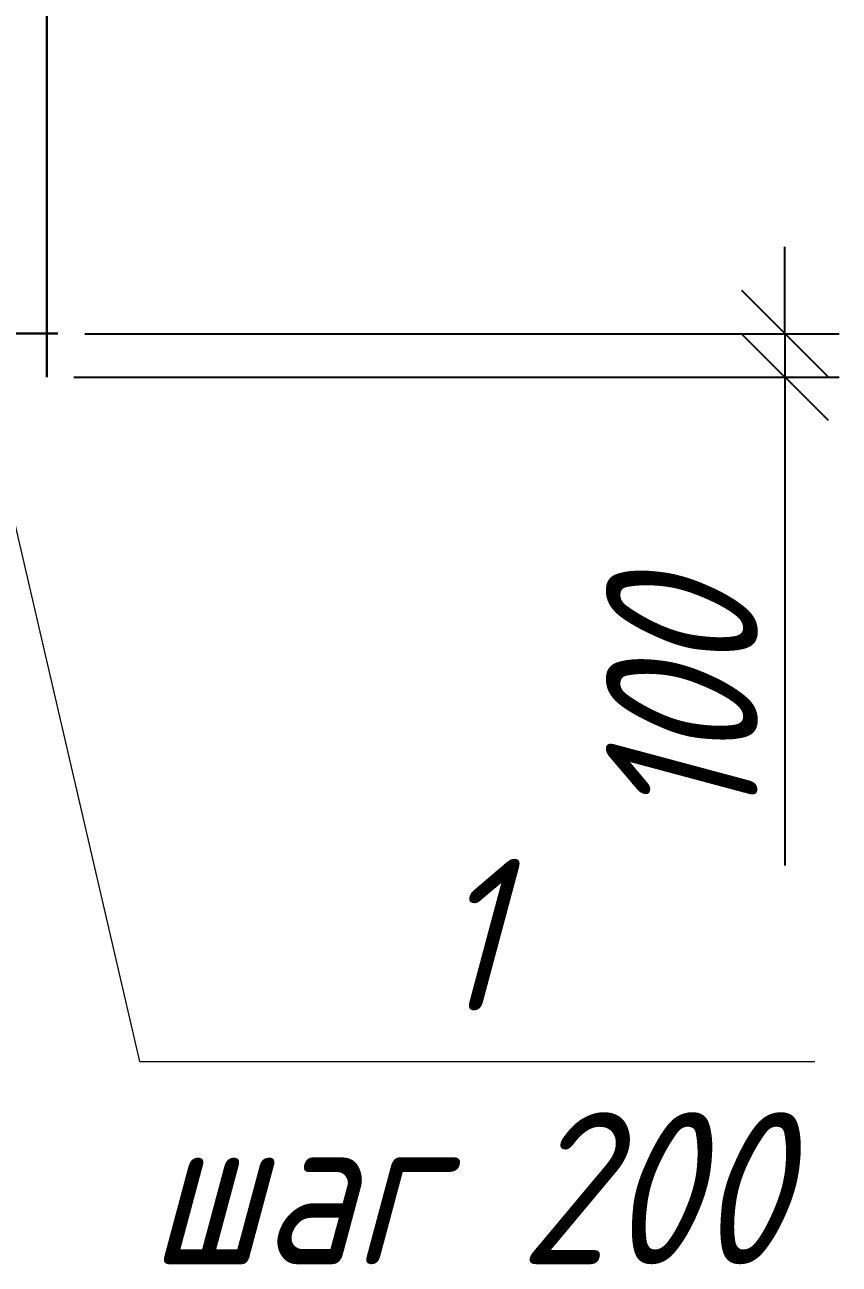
# Model space of a CAD drawing. Header units: millimetres. Extents: x -1004 to 900128, y -352756 to 107728.
# Drawn here: x 7262 to 9137, y -83951 to -81097 of the extents above; entities that cross this region are included whole.
import ezdxf

# ---------------------------------------------------------------- set-up
doc = ezdxf.new("R2010")
doc.units = ezdxf.units.MM
for name, color, linetype, lineweight in [('basic', 95, 'Continuous', 30), ('size', 45, 'Continuous', 20), ('text', 13, 'Continuous', 20), ('thin', 153, 'Continuous', 18)]:
    doc.layers.add(name, color=color, linetype=linetype, lineweight=lineweight)
doc.styles.add('Structures', font='isocpeur.ttf', dxfattribs={"width": 0.85, "oblique": 15})
doc.dimstyles.new('structures 3.5', dxfattribs={"dimtxt": 3.5, "dimasz": 2, "dimexe": 1.25, "dimexo": 0.625, "dimtad": 1, "dimtxsty": 'Structures', "dimblk": 'OBLIQUE', "dimcen": 2.5, "dimdle": 1.5, "dimadec": 0, "dimazin": 0, "dimtfac": 1, "dimtmove": 0, "dimatfit": 3, "dimfxl": 1, "dimarcsym": 0})

# ---------------------------------------------------------------- blocks, each defined once
blk = doc.blocks.new('_Oblique')
at = {"color": 0, "linetype": 'ByBlock', "lineweight": -2}
blk.add_line((-0.5, -0.5), (0.5, 0.5), dxfattribs=at)
blk = doc.blocks.new('*D441')
at = {"layer": 'Defpoints', "color": 0, "transparency": 16777216}
for p in [(7337.3, -81808), (7312.3, -81908), (9012.3, -81908)]:
    blk.add_point(p, dxfattribs=at)
at = {"layer": 'size', "color": 0, "lineweight": -2, "transparency": 16777216}
for p, q in [((9012.3, -81808), (9012.3, -81608)), ((7399.8, -81808), (9137.3, -81808)), ((9012.3, -81808), (9012.3, -81908)), ((7374.8, -81908), (9137.3, -81908)), ((9012.3, -81908), (9012.3, -83032.5))]:
    blk.add_line(p, q, dxfattribs=at)
at = {"layer": 'size', "color": 0, "lineweight": -2, "transparency": 16777216, "xscale": 200, "yscale": 200, "zscale": 200}
for p, rotation in [((9012.3, -81808), 270), ((9012.3, -81908), 90)]:
    blk.add_blockref('_Oblique', p, dxfattribs=dict(at, rotation=rotation))
at = {"layer": 'size', "color": 0, "transparency": 16777216, "insert": (8774.8, -82670.2), "char_height": 350, "attachment_point": 5, "rotation": 90, "style": 'Structures'}
blk.add_mtext('100', dxfattribs=at)

msp = doc.modelspace()

# ---------------------------------------------------------------- linework, layer by layer
at = {"layer": 'basic'}
for p, q in [((7312.292, -75282.982), (7312.292, -81907.982)), ((6937.292, -81807.982), (7337.292, -81807.982))]:
    msp.add_line(p, q, dxfattribs=at)
at = {"layer": 'thin'}
for q in [(7137.292, -81807.982), (9081.011, -83483.916)]:
    msp.add_line((7526.243, -83483.916), q, dxfattribs=at)

# ---------------------------------------------------------------- texts
at = {"layer": 'text', "insert": (8279.279, -83483.916), "char_height": 350, "width": 2180.48095, "attachment_point": 5, "style": 'Structures'}
msp.add_mtext('1\\Pшаг 200', dxfattribs=at)

# ---------------------------------------------------------------- dimensions: what is measured, and where the dimension line sits
at = {"layer": 'size'}
dim = msp.add_linear_dim(base=(9012.292, -81907.982), p1=(7337.292, -81807.982), p2=(7312.292, -81907.982), angle=90, dimstyle='structures 3.5', dxfattribs=at)
dim.commit()
dim.dimension.update_dxf_attribs({"geometry": '*D441', "text_midpoint": (8774.792, -82670.249)})

doc.saveas('drawing.dxf')
